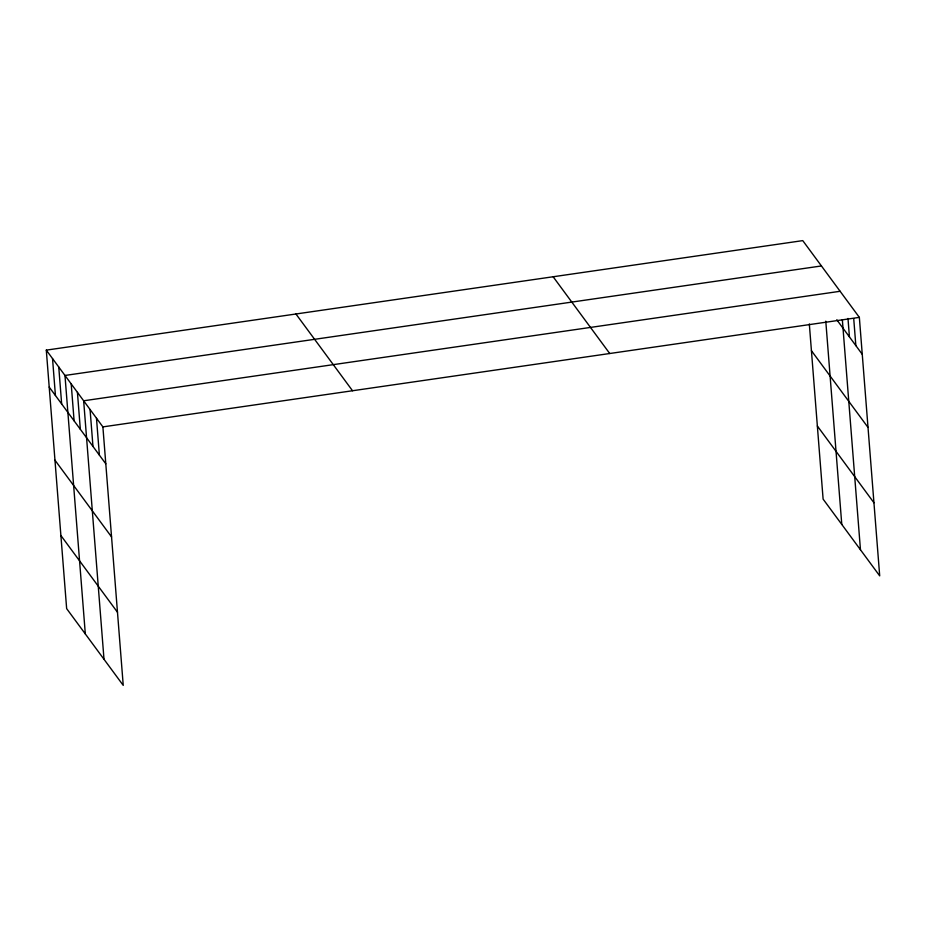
<?xml version="1.0" encoding="UTF-8"?>
<svg xmlns="http://www.w3.org/2000/svg" width="926" height="926" viewBox="0 0 926 926"><rect width="100%" height="100%" fill="white"/><g stroke="black" fill="none" stroke-linecap="round" stroke-linejoin="round"><path stroke-width="1.39" d="M46.3 350.132L102.89 426.886L123.239 685.379L66.649 608.625L46.3 350.132L802.761 240.621L859.351 317.375L879.7 575.868L823.11 499.114L809.324 323.961M821.443 265.947L64.97 375.458L85.319 633.951M840.113 291.285L83.653 400.784L104.001 659.277M102.89 426.886L859.351 317.375M836.791 319.771L862.268 354.322M811.419 350.676L868.021 427.43M817.357 426.006L873.947 502.76M553.135 276.758L609.725 353.512M295.938 313.995L352.528 390.749M49.205 387.068L105.796 463.822M54.958 460.176L111.56 536.93M60.885 535.506L117.486 612.26M853.726 318.625L855.844 345.618M847.985 318.451L849.431 336.914M842.347 319.69L860.462 549.778M825.784 321.172L841.78 524.452M96.478 418.182L99.383 455.117M90.065 409.489L92.97 446.425M77.425 392.346L80.331 429.282M71.198 383.896L74.103 420.832M58.755 367.009L61.66 403.956M52.527 358.57L55.433 395.506"/></g></svg>
